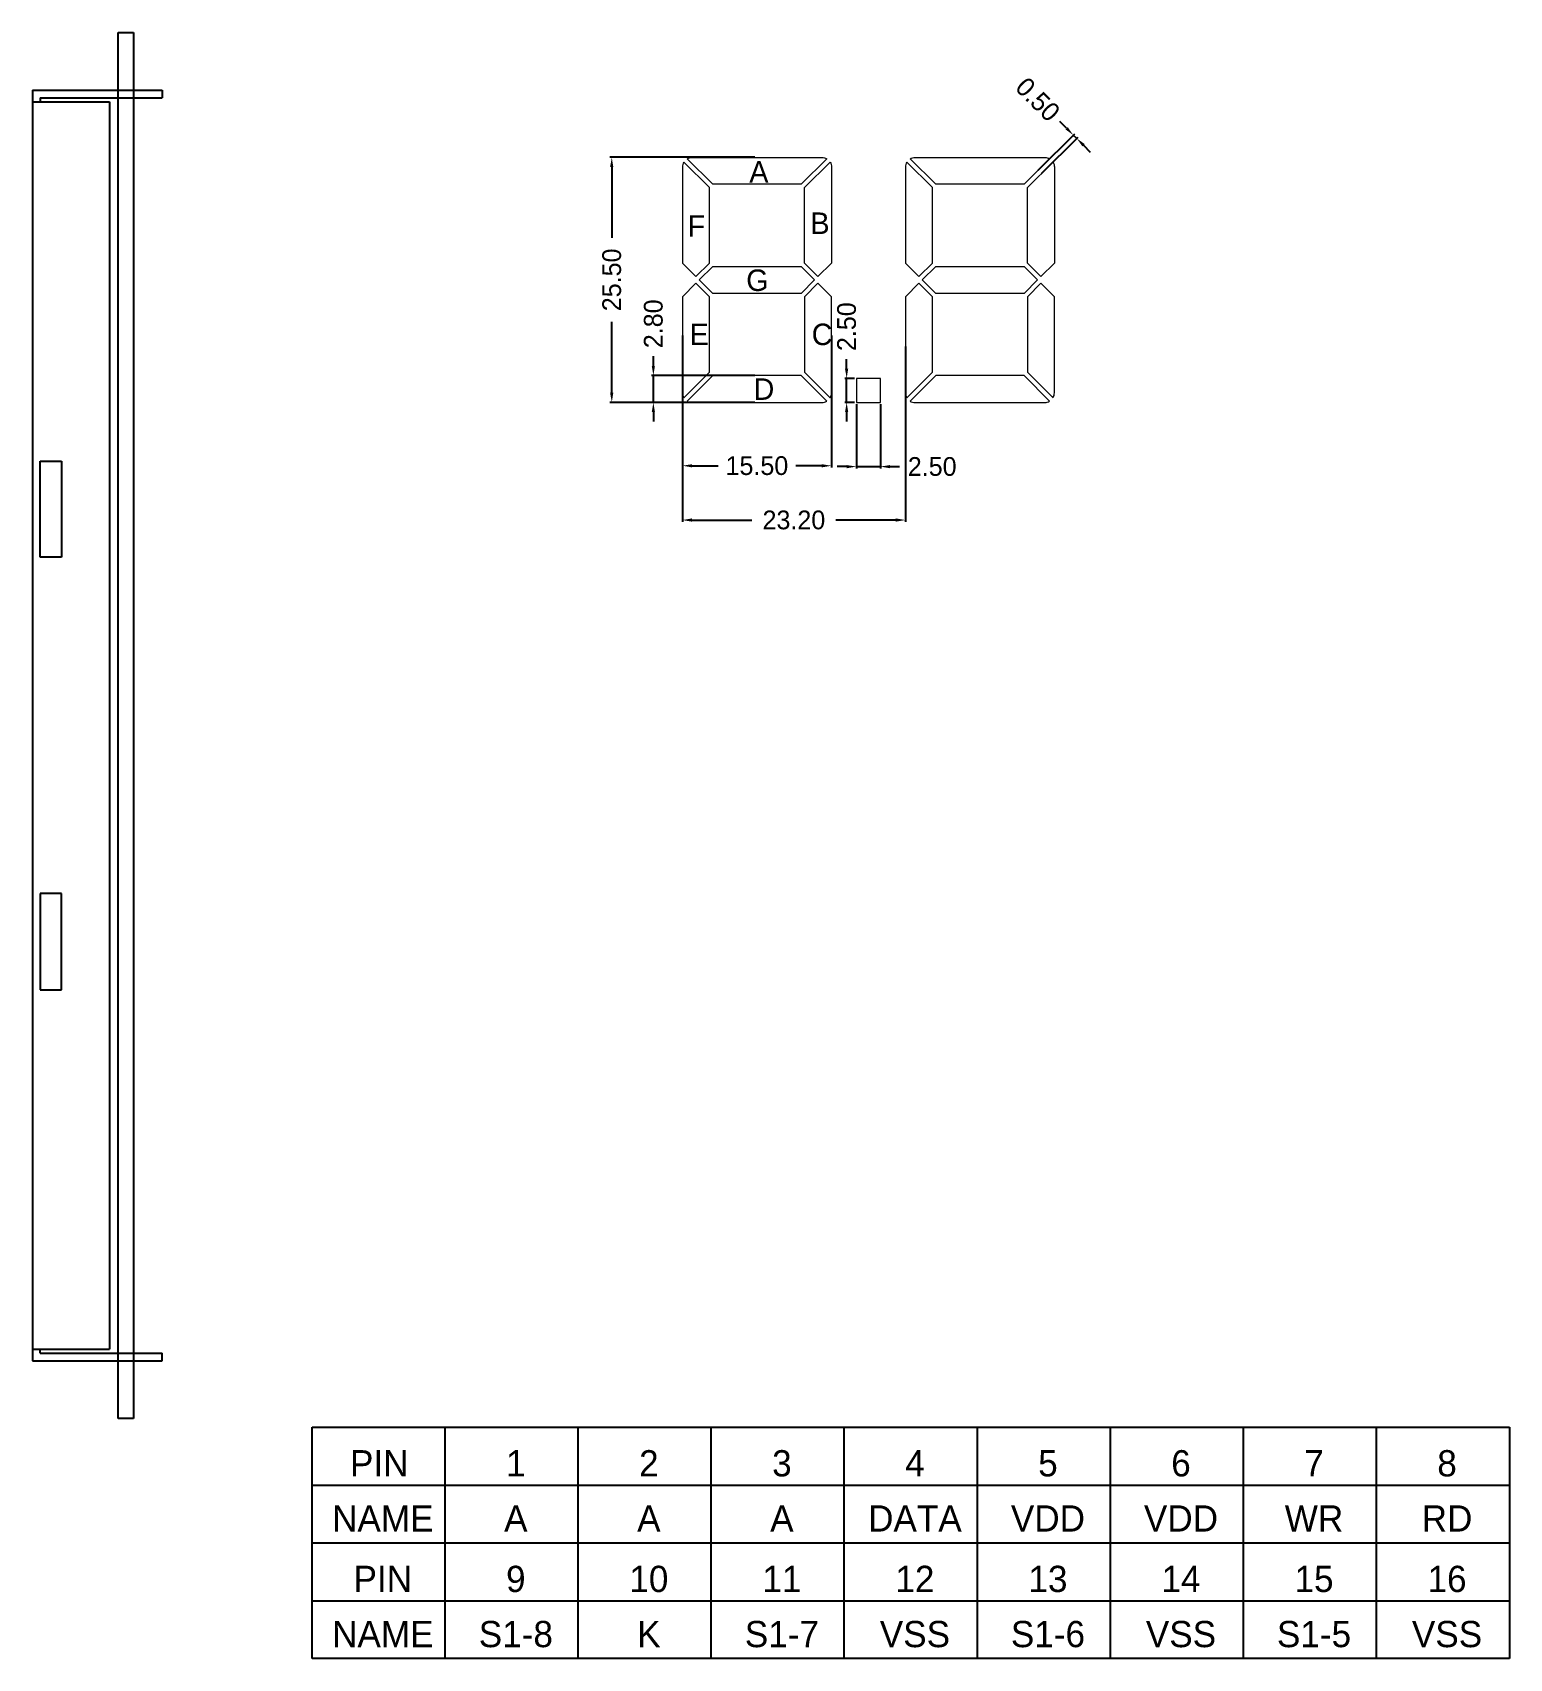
# Model space of a CAD drawing. Header units: millimetres. Extents: x 455 to 3181, y 44 to 381.
# Drawn here: x 707.3 to 861, y 145 to 314.2 of the extents above; entities that cross this region are included whole.
import ezdxf
from ezdxf.enums import TextEntityAlignment as Align

# ---------------------------------------------------------------- set-up
doc = ezdxf.new("R2010")
doc.units = ezdxf.units.MM
for name, color, linetype in [('BZ', 67, 'Continuous'), ('D', 6, 'Continuous'), ('DIM', 3, 'Continuous'), ('DWG', 7, 'Continuous'), ('PCB', 3, 'Continuous')]:
    doc.layers.add(name, color=color, linetype=linetype)
doc.dimstyles.new('WFX', dxfattribs={"dimtxt": 1.95, "dimasz": 1, "dimexe": 0.2, "dimexo": 0.2, "dimtad": 0, "dimzin": 1, "dimdsep": 46, "dimtxsty": 'Standard', "dimcen": 1, "dimadec": 0, "dimazin": 0, "dimtfac": 1, "dimtmove": 0, "dimatfit": 3, "dimfxl": 0, "dimarcsym": 0})

# ---------------------------------------------------------------- blocks, each defined once
blk = doc.blocks.new('*D94')
at = {"layer": 'Defpoints', "color": 0}
for p in [(792, 278.17), (793.01, 278.17), (793.01, 275.67)]:
    blk.add_point(p, dxfattribs=at)
at = {"layer": 'DIM', "color": 0, "lineweight": -2}
for p, q in [((792, 279.17), (792, 280.17)), ((792.81, 278.17), (791.8, 278.17)), ((792, 275.67), (792, 278.17)), ((792.81, 275.67), (791.8, 275.67)), ((792, 274.67), (792, 273.67))]:
    blk.add_line(p, q, dxfattribs=at)
at = {"layer": 'DIM', "color": 0}
for points in [[(791.83, 279.17), (792.16, 279.17), (792, 278.17)], [(791.83, 274.67), (792.16, 274.67), (792, 275.67)]]:
    blk.add_solid(points, dxfattribs=at)
at = {"layer": 'DIM', "color": 0, "lineweight": 13, "insert": (792, 283.55), "char_height": 1.95, "attachment_point": 5, "rotation": 90}
blk.add_mtext('2.50', dxfattribs=at)
blk = doc.blocks.new('*D95')
at = {"layer": 'Defpoints', "color": 0}
for p in [(815.58, 303.49), (811.79, 299.7), (812.14, 299.34)]:
    blk.add_point(p, dxfattribs=at)
at = {"layer": 'DIM', "color": 0, "lineweight": -2}
for p, q in [((814.88, 304.2), (814.17, 304.9)), ((811.93, 299.84), (815.73, 303.63)), ((812.29, 299.49), (816.08, 303.28)), ((815.94, 303.14), (815.58, 303.49)), ((816.64, 302.43), (817.35, 301.72))]:
    blk.add_line(p, q, dxfattribs=at)
at = {"layer": 'DIM', "color": 0}
for points in [[(814.99, 304.32), (814.76, 304.08), (815.58, 303.49)], [(816.76, 302.55), (816.53, 302.31), (815.94, 303.14)]]:
    blk.add_solid(points, dxfattribs=at)
at = {"layer": 'DIM', "color": 0, "lineweight": 13, "insert": (811.89, 307.19), "char_height": 1.95, "attachment_point": 5, "rotation": 315}
blk.add_mtext('0.50', dxfattribs=at)
blk = doc.blocks.new('*D96')
at = {"layer": 'Defpoints', "color": 0}
for p in [(774.91, 281.67), (798.11, 281.67), (798.11, 263.43)]:
    blk.add_point(p, dxfattribs=at)
at = {"layer": 'DIM', "color": 0, "lineweight": -2}
for p, q in [((774.91, 281.47), (774.91, 263.23)), ((798.11, 281.47), (798.11, 263.23)), ((775.91, 263.43), (782.15, 263.43)), ((797.11, 263.43), (790.88, 263.43))]:
    blk.add_line(p, q, dxfattribs=at)
at = {"layer": 'DIM', "color": 0}
for points in [[(775.91, 263.6), (775.91, 263.26), (774.91, 263.43)], [(797.11, 263.6), (797.11, 263.26), (798.11, 263.43)]]:
    blk.add_solid(points, dxfattribs=at)
at = {"layer": 'DIM', "color": 0, "lineweight": 13, "insert": (786.51, 263.43), "char_height": 1.95, "attachment_point": 5}
blk.add_mtext('23.20', dxfattribs=at)
blk = doc.blocks.new('*D97')
at = {"layer": 'Defpoints', "color": 0}
for p in [(793.01, 275.67), (795.51, 275.67), (795.51, 268.99)]:
    blk.add_point(p, dxfattribs=at)
at = {"layer": 'DIM', "color": 0, "lineweight": -2}
for p, q in [((793.01, 275.47), (793.01, 268.79)), ((795.51, 275.47), (795.51, 268.79)), ((792.01, 268.99), (791.01, 268.99)), ((793.01, 268.99), (795.51, 268.99)), ((796.51, 268.99), (797.51, 268.99))]:
    blk.add_line(p, q, dxfattribs=at)
at = {"layer": 'DIM', "color": 0}
for points in [[(792.01, 269.15), (792.01, 268.82), (793.01, 268.99)], [(796.51, 269.15), (796.51, 268.82), (795.51, 268.99)]]:
    blk.add_solid(points, dxfattribs=at)
at = {"layer": 'DIM', "color": 0, "lineweight": 13, "insert": (800.9, 268.99), "char_height": 1.95, "attachment_point": 5}
blk.add_mtext('2.50', dxfattribs=at)
blk = doc.blocks.new('*D98')
at = {"layer": 'Defpoints', "color": 0}
for p in [(774.91, 282.83), (790.41, 282.83), (790.41, 269.08)]:
    blk.add_point(p, dxfattribs=at)
at = {"layer": 'DIM', "color": 0, "lineweight": -2}
for p, q in [((774.91, 282.63), (774.91, 268.88)), ((790.41, 282.63), (790.41, 268.88)), ((775.91, 269.08), (778.63, 269.08)), ((789.41, 269.08), (786.7, 269.08))]:
    blk.add_line(p, q, dxfattribs=at)
at = {"layer": 'DIM', "color": 0}
for points in [[(775.91, 269.24), (775.91, 268.91), (774.91, 269.08)], [(789.41, 269.24), (789.41, 268.91), (790.41, 269.08)]]:
    blk.add_solid(points, dxfattribs=at)
at = {"layer": 'DIM', "color": 0, "lineweight": 13, "insert": (782.66, 269.08), "char_height": 1.95, "attachment_point": 5}
blk.add_mtext('15.50', dxfattribs=at)
blk = doc.blocks.new('*D99')
at = {"layer": 'Defpoints', "color": 0}
for p in [(771.89, 278.47), (782.66, 278.47), (782.66, 275.67)]:
    blk.add_point(p, dxfattribs=at)
at = {"layer": 'DIM', "color": 0, "lineweight": -2}
for p, q in [((771.89, 279.47), (771.89, 280.47)), ((782.46, 278.47), (771.69, 278.47)), ((771.89, 275.67), (771.89, 278.47)), ((782.46, 275.67), (771.69, 275.67)), ((771.89, 274.67), (771.89, 273.67))]:
    blk.add_line(p, q, dxfattribs=at)
at = {"layer": 'DIM', "color": 0}
for points in [[(771.72, 279.47), (772.05, 279.47), (771.89, 278.47)], [(771.72, 274.67), (772.05, 274.67), (771.89, 275.67)]]:
    blk.add_solid(points, dxfattribs=at)
at = {"layer": 'DIM', "color": 0, "lineweight": 13, "insert": (771.89, 283.85), "char_height": 1.95, "attachment_point": 5, "rotation": 90}
blk.add_mtext('2.80', dxfattribs=at)
blk = doc.blocks.new('*D100')
at = {"layer": 'Defpoints', "color": 0}
for p in [(767.56, 301.17), (782.66, 301.17), (782.66, 275.67)]:
    blk.add_point(p, dxfattribs=at)
at = {"layer": 'DIM', "color": 0, "lineweight": -2}
for p, q in [((782.46, 301.17), (767.36, 301.17)), ((767.56, 300.17), (767.56, 292.78)), ((767.56, 276.67), (767.56, 284.05)), ((782.46, 275.67), (767.36, 275.67))]:
    blk.add_line(p, q, dxfattribs=at)
at = {"layer": 'DIM', "color": 0}
for points in [[(767.39, 300.17), (767.72, 300.17), (767.56, 301.17)], [(767.39, 276.67), (767.72, 276.67), (767.56, 275.67)]]:
    blk.add_solid(points, dxfattribs=at)
at = {"layer": 'DIM', "color": 0, "lineweight": 13, "insert": (767.56, 288.42), "char_height": 1.95, "attachment_point": 5, "rotation": 90}
blk.add_mtext('25.50', dxfattribs=at)

msp = doc.modelspace()

# ---------------------------------------------------------------- linework, layer by layer
at = {"layer": 'BZ'}
for p, q in [((707.288, 308.156), (707.288, 175.956)), ((707.288, 308.156), (720.788, 308.156)), ((720.788, 308.156), (720.788, 307.356)), ((707.288, 306.956), (715.288, 306.956)), ((708.088, 307.356), (720.788, 307.356)), ((708.088, 307.356), (708.088, 306.956)), ((715.288, 306.956), (715.288, 177.156)), ((708.088, 269.556), (710.288, 269.556)), ((708.088, 259.556), (708.088, 269.556)), ((710.288, 269.556), (710.288, 259.556)), ((710.288, 259.556), (708.088, 259.556)), ((710.288, 224.556), (708.088, 224.556)), ((708.088, 224.556), (708.088, 214.556)), ((710.288, 214.556), (710.288, 224.556)), ((708.088, 214.556), (710.288, 214.556)), ((707.288, 177.156), (715.288, 177.156)), ((707.288, 175.956), (720.788, 175.956)), ((708.088, 176.756), (708.088, 177.156)), ((708.088, 176.756), (720.788, 176.756)), ((720.788, 175.956), (720.788, 176.756))]:
    msp.add_line(p, q, dxfattribs=at)
at = {"layer": 'DIM'}
for p, q in [((736.39, 169.034), (860.966, 169.034)), ((736.39, 144.977), (736.39, 169.034)), ((750.232, 144.977), (750.232, 169.034)), ((764.074, 144.977), (764.074, 169.034)), ((777.916, 144.977), (777.916, 169.034)), ((791.757, 144.977), (791.757, 169.034)), ((805.599, 144.977), (805.599, 169.034)), ((819.441, 144.977), (819.441, 169.034)), ((833.283, 144.977), (833.283, 169.034)), ((847.124, 144.977), (847.124, 169.034)), ((860.966, 169.034), (860.966, 144.977)), ((736.39, 163.02), (860.966, 163.02)), ((736.39, 157.005), (860.966, 157.005)), ((736.39, 150.991), (860.966, 150.991)), ((860.966, 144.977), (736.39, 144.977))]:
    msp.add_line(p, q, dxfattribs=at)
at = {"layer": 'DWG', "lineweight": 13}
for points in [[(787.261, 298.367), (778.068, 298.367), (775.406, 301.029, -0.1339725), (775.914, 301.167), (789.414, 301.167, -0.1339725), (789.922, 301.029)], [(810.461, 298.367), (801.268, 298.367), (798.606, 301.029, -0.1339725), (799.114, 301.167), (812.614, 301.167, -0.1339725), (813.122, 301.029)], [(777.714, 298.014), (775.053, 300.675, 0.1339725), (774.914, 300.167), (774.914, 290.171), (776.314, 288.771), (777.714, 290.171)], [(787.614, 290.171), (787.614, 298.014), (790.276, 300.675, -0.1339725), (790.414, 300.167), (790.414, 290.171), (789.014, 288.771)], [(800.914, 298.014), (798.253, 300.675, 0.1339725), (798.114, 300.167), (798.114, 290.171), (799.514, 288.771), (800.914, 290.171)], [(810.814, 290.171), (810.814, 298.014), (813.476, 300.675, -0.1339725), (813.614, 300.167), (813.614, 290.171), (812.214, 288.771)], [(774.914, 286.664), (774.914, 276.667, 0.1339725), (775.053, 276.159), (777.714, 278.821), (777.714, 286.664), (776.314, 288.064)], [(787.614, 286.664), (787.614, 278.821), (790.276, 276.159, 0.1339725), (790.414, 276.667), (790.414, 286.664), (789.014, 288.064)], [(798.114, 286.664), (798.114, 276.667, 0.1339725), (798.253, 276.159), (800.914, 278.821), (800.914, 286.664), (799.514, 288.064)], [(810.814, 286.664), (810.814, 278.821), (813.476, 276.159, 0.1339725), (813.614, 276.667), (813.614, 286.664), (812.214, 288.064)], [(775.406, 275.806, 0.1339725), (775.914, 275.667), (789.414, 275.667, 0.1339725), (789.922, 275.806), (787.261, 278.467), (778.068, 278.467)], [(798.606, 275.806, 0.1339725), (799.114, 275.667), (812.614, 275.667, 0.1339725), (813.122, 275.806), (810.461, 278.467), (801.268, 278.467)]]:
    msp.add_lwpolyline(points, format="xyb", close=True, dxfattribs=at)
for points in [[(776.668, 288.417), (778.068, 289.817), (787.261, 289.817), (788.661, 288.417), (787.261, 287.017), (778.068, 287.017)], [(799.868, 288.417), (801.268, 289.817), (810.461, 289.817), (811.861, 288.417), (810.461, 287.017), (801.268, 287.017)], [(793.014, 275.667), (795.514, 275.667), (795.514, 278.167), (793.014, 278.167)]]:
    msp.add_lwpolyline(points, close=True, dxfattribs=at)
at = {"layer": 'PCB'}
for p, q in [((716.188, 169.956), (716.188, 314.156)), ((716.188, 314.156), (717.788, 314.156)), ((717.788, 314.156), (717.788, 169.956)), ((717.788, 169.956), (716.188, 169.956))]:
    msp.add_line(p, q, dxfattribs=at)

# ---------------------------------------------------------------- texts
at = {"layer": 'D', "lineweight": 13}
for s, p in [('A', (781.871, 298.541)), ('F', (775.464, 292.901)), ('B', (788.231, 293.197)), ('G', (781.55, 287.265)), ('E', (775.656, 281.632)), ('C', (788.364, 281.632)), ('D', (782.315, 275.936))]:
    msp.add_text(s, height=2.235, dxfattribs=at).set_placement(p)
at = {"layer": 'DIM'}
for s, height, p in [('PIN', 2.7314, (743.367, 163.921)), ('1', 2.731, (757.577, 163.921)), ('2', 2.731, (771.419, 163.921)), ('3', 2.731, (785.261, 163.921)), ('4', 2.731, (799.102, 163.921)), ('5', 2.731, (812.944, 163.921)), ('6', 2.731, (826.786, 163.921)), ('7', 2.731, (840.628, 163.921)), ('8', 2.731, (854.469, 163.921)), ('NAME', 2.7314, (743.735, 158.182)), ('A', 2.731, (757.577, 158.182)), ('A', 2.731, (771.419, 158.182)), ('A', 2.731, (785.261, 158.182)), ('DATA', 2.7314, (799.102, 158.182)), ('VDD', 2.7314, (812.944, 158.182)), ('VDD', 2.7314, (826.786, 158.182)), ('WR', 2.7314, (840.628, 158.182)), ('RD', 2.7314, (854.469, 158.182)), ('PIN', 2.7314, (743.735, 151.892)), ('9', 2.731, (757.577, 151.892)), ('10', 2.7314, (771.419, 151.892)), ('11', 2.7314, (785.261, 151.892)), ('12', 2.7314, (799.102, 151.892)), ('13', 2.7314, (812.944, 151.892)), ('14', 2.7314, (826.786, 151.892)), ('15', 2.7314, (840.628, 151.892)), ('16', 2.7314, (854.469, 151.892)), ('NAME', 2.7314, (743.735, 146.153)), ('S1-8', 2.7314, (757.577, 146.153)), ('K', 2.731, (771.419, 146.153)), ('S1-7', 2.7314, (785.261, 146.153)), ('VSS', 2.7314, (799.102, 146.153)), ('S1-6', 2.7314, (812.944, 146.153)), ('VSS', 2.7314, (826.786, 146.153)), ('S1-5', 2.7314, (840.628, 146.153)), ('VSS', 2.7314, (854.469, 146.153))]:
    msp.add_text(s, height=height, dxfattribs=at).set_placement(p, align=Align.CENTER)

# ---------------------------------------------------------------- dimensions: what is measured, and where the dimension line sits
at = {"layer": 'DIM', "lineweight": 13}
for p1, p2, distance, picture, middle in [((812.145, 299.344), (811.791, 299.698), -5.364, '*D95', (811.89, 307.185)), ((793.014, 275.667), (793.014, 278.167), 1.017, '*D94', (791.997, 283.555))]:
    dim = msp.add_aligned_dim(p1=p1, p2=p2, distance=distance, dimstyle='WFX', dxfattribs=at)
    dim.commit()
    dim.dimension.update_dxf_attribs({"geometry": picture, "text_midpoint": middle})
for base, p2, picture, middle in [((767.558, 301.167), (782.664, 301.167), '*D100', (767.558, 288.417)), ((771.888, 278.467), (782.664, 278.467), '*D99', (771.888, 283.855))]:
    dim = msp.add_linear_dim(base=base, p1=(782.664, 275.667), p2=p2, angle=90, dimstyle='WFX', dxfattribs=at)
    dim.commit()
    dim.dimension.update_dxf_attribs({"geometry": picture, "text_midpoint": middle})
for base, p1, p2, picture, middle in [((790.414, 269.078), (774.914, 282.83), (790.414, 282.83), '*D98', (782.664, 269.078)), ((798.114, 263.432), (774.914, 281.665), (798.114, 281.665), '*D96', (786.514, 263.432)), ((795.514, 268.987), (793.014, 275.667), (795.514, 275.667), '*D97', (800.902, 268.987))]:
    dim = msp.add_linear_dim(base=base, p1=p1, p2=p2, dimstyle='WFX', dxfattribs=at)
    dim.commit()
    dim.dimension.update_dxf_attribs({"geometry": picture, "text_midpoint": middle})

doc.saveas('drawing.dxf')
